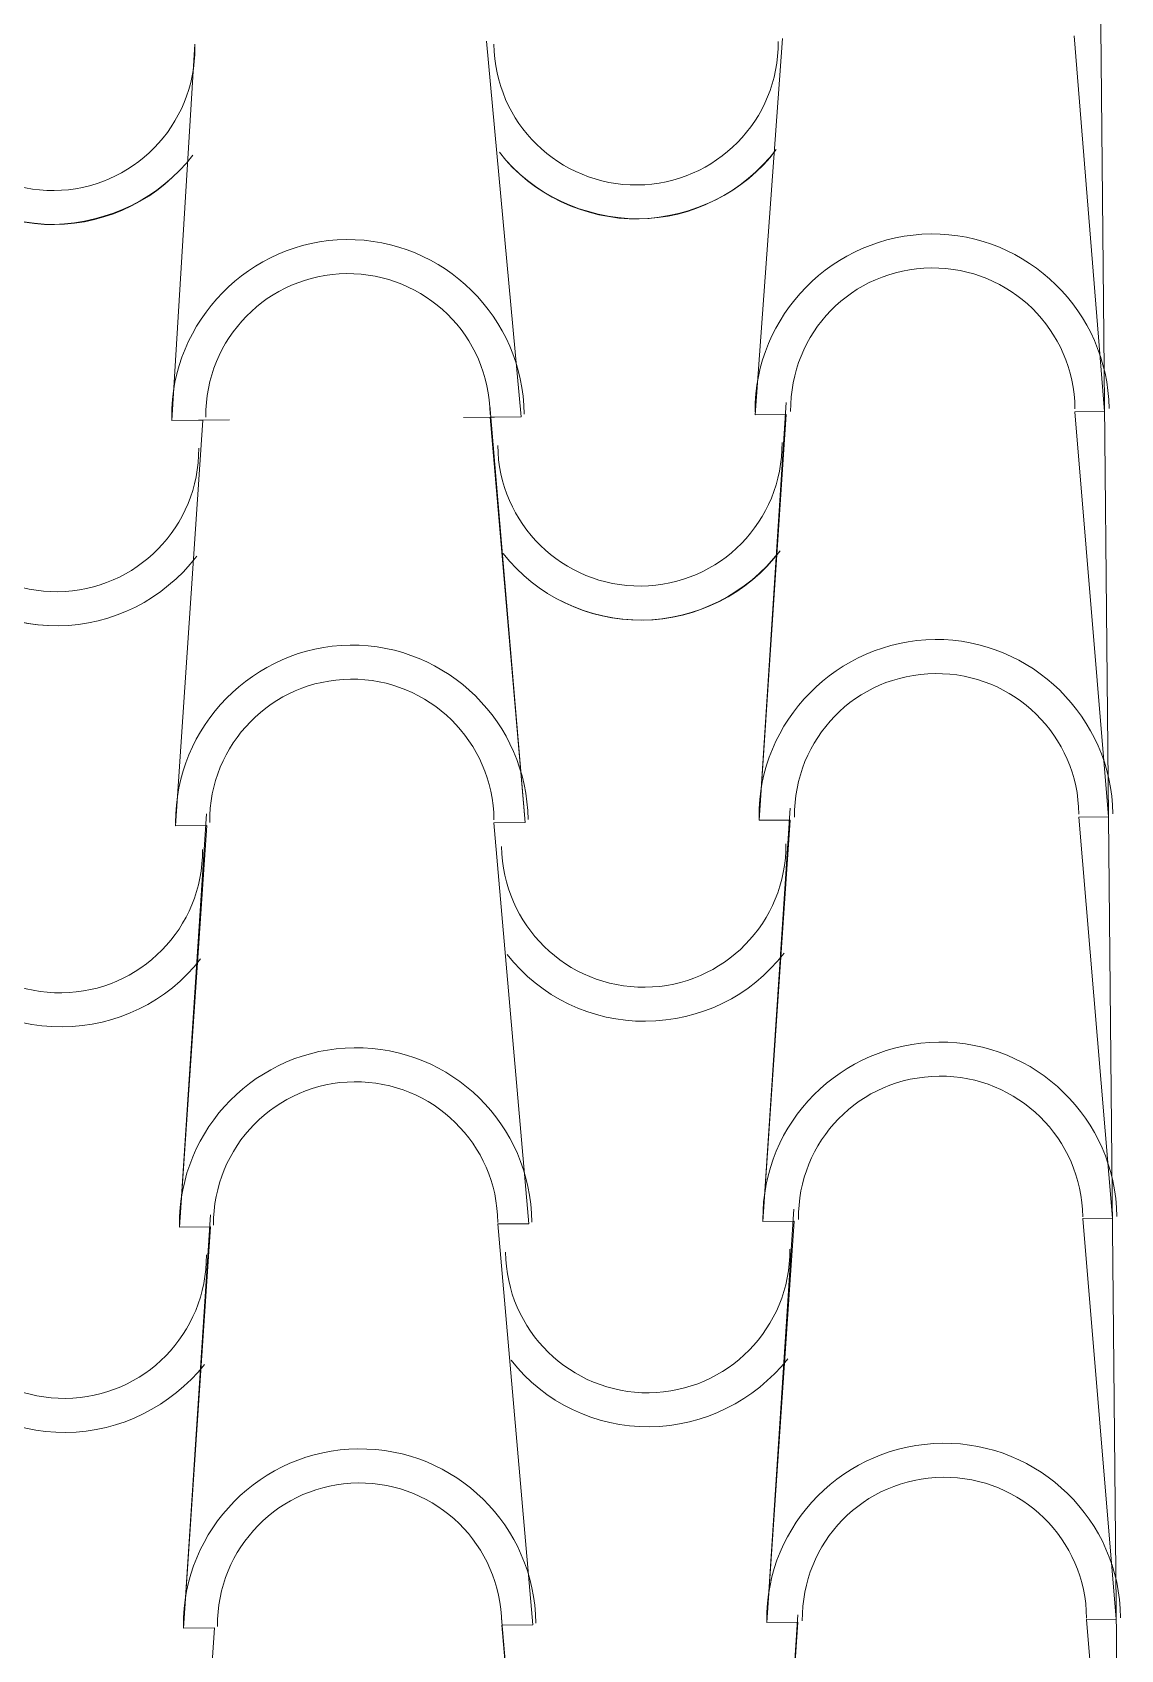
# Model space of a CAD drawing. Header units: millimetres. Extents: x 36985 to 49607, y -23856 to -17842.
# Drawn here: x 48391 to 48989, y -19408 to -18518 of the extents above; entities that cross this region are included whole.
import ezdxf

# ---------------------------------------------------------------- set-up
doc = ezdxf.new("R2010")
doc.units = ezdxf.units.MM
doc.layers.add('A-COB-___-___-EXI', color=250, linetype='Continuous', lineweight=25)

msp = doc.modelspace()

# ---------------------------------------------------------------- linework, layer by layer
at = {"layer": 'A-COB-___-___-EXI', "color": 18, "lineweight": 9}
msp.add_line((48809.76, -19172.33), (48792.65, -19172.49), dxfattribs=at)
at = {"layer": 'A-COB-___-___-EXI', "color": 18, "lineweight": 9, "flags": 128}
for points in [[(48989.42, -19643.84), (48989.13, -19614.52), (48988.19, -19516.79), (48974.2, -18061.36), (48969.65, -17842.29)], [(48486.68, -18948.18), (48471.76, -19175.58), (48488.86, -19175.41), (48471.76, -19175.58), (48488.86, -19175.41), (48471.76, -19175.58), (48486.74, -18954.7), (48469.64, -18954.86), (48486.74, -18954.7), (48469.64, -18954.86), (48486.74, -18954.7), (48469.64, -18954.86), (48486.74, -18954.7), (48469.64, -18954.86), (48484.59, -18731.54), (48467.49, -18731.7), (48480.16, -18524.69), (48467.49, -18731.7), (48484.59, -18731.54), (48469.64, -18954.86), (48486.74, -18954.7), (48469.64, -18954.86), (48484.59, -18731.54), (48467.49, -18731.7), (48484.59, -18731.54), (48467.49, -18731.7), (48480.16, -18524.69)], [(48640.61, -18523.14), (48659.7, -18729.85), (48642.6, -18730.02), (48659.7, -18729.85), (48640.61, -18523.14), (48659.7, -18729.85), (48642.6, -18730.02), (48659.7, -18729.85), (48640.61, -18523.14), (48659.7, -18729.85), (48642.6, -18730.02), (48659.7, -18729.85), (48642.6, -18730.02), (48661.85, -18953.01), (48644.74, -18953.18), (48663.97, -19173.73), (48646.87, -19173.89), (48666.09, -19394.45), (48648.99, -19394.61), (48666.09, -19394.45), (48648.99, -19394.61)], [(48796.92, -19616.37), (48811.88, -19393.05), (48794.78, -19393.21), (48811.88, -19393.05), (48794.78, -19393.21), (48809.76, -19172.33), (48792.65, -19172.49), (48809.76, -19172.33), (48792.65, -19172.49), (48807.57, -18945.1), (48792.65, -19172.49), (48809.76, -19172.33), (48792.65, -19172.49), (48807.64, -18951.61), (48790.53, -18951.78), (48807.64, -18951.61), (48790.53, -18951.78), (48807.64, -18951.61), (48790.53, -18951.78), (48805.49, -18728.45), (48788.39, -18728.61), (48805.49, -18728.45), (48788.39, -18728.61), (48803.5, -18521.58), (48788.39, -18728.61), (48805.49, -18728.45), (48788.39, -18728.61)], [(48788.39, -18728.61), (48805.49, -18728.45), (48790.53, -18951.78), (48807.64, -18951.61), (48790.53, -18951.78), (48805.49, -18728.45), (48788.39, -18728.61), (48805.49, -18728.45), (48788.39, -18728.61), (48803.5, -18521.58), (48788.39, -18728.61), (48805.49, -18728.45), (48788.39, -18728.61), (48803.5, -18521.58)], [(48790.53, -18951.78), (48805.49, -18728.45), (48788.39, -18728.61), (48803.5, -18521.58)], [(48963.95, -18520.04), (48980.6, -18726.77), (48964.31, -18726.92), (48980.6, -18726.77), (48963.95, -18520.04), (48980.6, -18726.77), (48964.31, -18726.92), (48982.74, -18949.93), (48966.45, -18950.08), (48984.87, -19170.64), (48968.58, -19170.8), (48984.87, -19170.64), (48966.45, -18950.08), (48982.74, -18949.93), (48966.45, -18950.08)], [(48648.95, -19390.54), (48668.24, -19617.61), (48651.13, -19617.77), (48668.24, -19617.61), (48651.13, -19617.77), (48668.24, -19617.61), (48648.99, -19394.61), (48666.09, -19394.45), (48646.87, -19173.89), (48663.97, -19173.73), (48644.74, -18953.18), (48661.85, -18953.01), (48644.74, -18953.18), (48661.85, -18953.01), (48642.54, -18723.5), (48661.85, -18953.01), (48644.74, -18953.18), (48661.85, -18953.01), (48644.74, -18953.18), (48661.85, -18953.01), (48642.54, -18723.5)], [(48484.59, -18731.54), (48469.64, -18954.86), (48486.74, -18954.7), (48469.64, -18954.86), (48484.59, -18731.54), (48467.49, -18731.7), (48484.59, -18731.54), (48467.49, -18731.7)], [(48644.74, -18953.18), (48661.85, -18953.01), (48644.74, -18953.18), (48661.85, -18953.01), (48644.74, -18953.18), (48663.97, -19173.73), (48646.87, -19173.89), (48663.97, -19173.73), (48644.74, -18953.18), (48661.85, -18953.01), (48642.6, -18730.02), (48659.7, -18729.85), (48642.6, -18730.02), (48659.7, -18729.85)], [(48964.31, -18726.92), (48980.6, -18726.77), (48964.31, -18726.92), (48982.74, -18949.93), (48966.45, -18950.08), (48982.74, -18949.93), (48964.31, -18726.92), (48980.6, -18726.77)], [(48488.8, -19168.9), (48473.88, -19396.3), (48490.98, -19396.13), (48473.88, -19396.3), (48490.98, -19396.13), (48473.88, -19396.3), (48490.98, -19396.13), (48473.88, -19396.3), (48488.8, -19168.9), (48473.88, -19396.3), (48490.98, -19396.13), (48473.88, -19396.3), (48490.98, -19396.13), (48476.03, -19619.46), (48490.98, -19396.13), (48473.88, -19396.3), (48488.86, -19175.41), (48471.76, -19175.58), (48486.68, -18948.18)], [(48984.87, -19170.64), (48968.58, -19170.8), (48984.87, -19170.64), (48968.58, -19170.8), (48986.99, -19391.36), (48970.7, -19391.52), (48989.13, -19614.52), (48970.7, -19391.52), (48986.99, -19391.36), (48970.7, -19391.52), (48986.99, -19391.36), (48970.7, -19391.52), (48986.99, -19391.36), (48968.58, -19170.8), (48984.87, -19170.64), (48966.45, -18950.08), (48982.74, -18949.93), (48966.45, -18950.08), (48982.74, -18949.93)], [(48488.86, -19175.41), (48471.76, -19175.58), (48488.86, -19175.41), (48471.76, -19175.58)], [(48666.09, -19394.45), (48646.87, -19173.89), (48663.97, -19173.73), (48646.87, -19173.89), (48663.97, -19173.73), (48646.87, -19173.89), (48666.09, -19394.45), (48648.99, -19394.61), (48666.09, -19394.45), (48648.99, -19394.61), (48666.09, -19394.45), (48648.99, -19394.61), (48666.09, -19394.45), (48648.99, -19394.61), (48668.24, -19617.61), (48648.99, -19394.61), (48666.09, -19394.45), (48648.99, -19394.61), (48666.09, -19394.45), (48648.99, -19394.61), (48668.24, -19617.61), (48651.13, -19617.77)], [(48968.58, -19170.8), (48986.99, -19391.36), (48970.7, -19391.52), (48986.99, -19391.36)], [(48811.84, -19388.97), (48796.92, -19616.37)]]:
    msp.add_lwpolyline(points, dxfattribs=at)
for points in [[(48480.16, -18524.69), (48467.49, -18731.7), (48484.59, -18731.54), (48467.49, -18731.7)], [(48805.43, -18721.93), (48790.53, -18951.78), (48807.64, -18951.61), (48790.53, -18951.78), (48807.64, -18951.61), (48790.53, -18951.78)], [(48499.25, -18731.39), (48482.15, -18731.56)], [(48627.94, -18730.16), (48645.04, -18729.99)], [(48809.69, -19165.81), (48794.78, -19393.21), (48811.88, -19393.05), (48794.78, -19393.21), (48811.88, -19393.05), (48794.78, -19393.21), (48811.88, -19393.05), (48794.78, -19393.21)]]:
    msp.add_lwpolyline(points, close=True, dxfattribs=at)
at = {"layer": 'A-COB-___-___-EXI', "color": 18, "lineweight": 9}
for points in [[(48323.8, -18527.82), (48324.22, -18570.99), (48359.57, -18605.67), (48402.74, -18605.26)], [(48323.8, -18527.82), (48324.22, -18570.99), (48359.57, -18605.67), (48402.74, -18605.26)], [(48323.8, -18527.82), (48324.22, -18570.99), (48359.57, -18605.67), (48402.74, -18605.26)], [(48323.8, -18527.82), (48324.22, -18570.99), (48359.57, -18605.67), (48402.74, -18605.26)], [(48644.7, -18524.73), (48645.11, -18567.9), (48680.47, -18602.59), (48723.64, -18602.17)], [(48644.7, -18524.73), (48645.11, -18567.9), (48680.47, -18602.59), (48723.64, -18602.17)], [(48326, -18587.26), (48344.96, -18610.7), (48373.6, -18624.27), (48402.92, -18623.99)], [(48326, -18587.26), (48344.96, -18610.7), (48373.6, -18624.27), (48402.92, -18623.99)], [(48326, -18587.26), (48344.96, -18610.7), (48372.78, -18623.46), (48402.92, -18623.99)], [(48326, -18587.26), (48344.96, -18610.7), (48372.78, -18623.46), (48402.92, -18623.99)], [(48647.71, -18584.17), (48665.86, -18607.61), (48694.5, -18621.18), (48724.63, -18620.89)], [(48647.71, -18584.17), (48665.86, -18607.61), (48694.49, -18620.37), (48723.82, -18620.9)], [(48661.32, -18728.21), (48660.81, -18675.27), (48617.22, -18631.7), (48563.46, -18632.22)], [(48661.32, -18728.21), (48660.81, -18675.27), (48617.22, -18631.7), (48563.46, -18632.22)], [(48661.32, -18728.21), (48660.81, -18675.27), (48617.22, -18631.7), (48563.46, -18632.22)], [(48661.32, -18728.21), (48660.81, -18675.27), (48617.22, -18631.7), (48563.46, -18632.22)], [(48661.32, -18728.21), (48660.81, -18675.27), (48617.22, -18631.7), (48563.46, -18632.22)], [(48661.32, -18728.21), (48660.81, -18675.27), (48617.22, -18631.7), (48563.46, -18632.22)], [(48661.32, -18728.21), (48660.81, -18675.27), (48617.22, -18631.7), (48563.46, -18632.22)], [(48661.32, -18728.21), (48660.81, -18675.27), (48617.22, -18631.7), (48563.46, -18632.22)], [(48661.32, -18728.21), (48660.81, -18675.27), (48617.22, -18631.7), (48563.46, -18632.22)], [(48661.32, -18728.21), (48660.81, -18675.27), (48617.22, -18631.7), (48563.46, -18632.22)], [(48983.03, -18725.11), (48982.52, -18672.17), (48938.11, -18628.62), (48885.17, -18629.13)], [(48983.03, -18725.11), (48982.52, -18672.17), (48938.11, -18628.62), (48885.17, -18629.13)], [(48983.03, -18725.11), (48982.52, -18672.17), (48938.11, -18628.62), (48885.17, -18629.13)], [(48983.03, -18725.11), (48982.52, -18672.17), (48938.11, -18628.62), (48885.17, -18629.13)], [(48983.03, -18725.11), (48982.52, -18672.17), (48938.11, -18628.62), (48885.17, -18629.13)], [(48983.03, -18725.11), (48982.52, -18672.17), (48938.11, -18628.62), (48885.17, -18629.13)], [(48642.58, -18728.39), (48642.17, -18685.22), (48606.81, -18650.54), (48563.64, -18650.95)], [(48642.58, -18728.39), (48642.17, -18685.22), (48606.81, -18650.54), (48563.64, -18650.95)], [(48642.58, -18728.39), (48642.17, -18685.22), (48606.81, -18650.54), (48563.64, -18650.95)], [(48642.58, -18728.39), (48642.17, -18685.22), (48606.81, -18650.54), (48563.64, -18650.95)], [(48642.58, -18728.39), (48642.17, -18685.22), (48606.81, -18650.54), (48563.64, -18650.95)], [(48642.58, -18728.39), (48642.17, -18685.22), (48606.81, -18650.54), (48563.64, -18650.95)], [(48642.58, -18728.39), (48642.17, -18685.22), (48606.81, -18650.54), (48563.64, -18650.95)], [(48642.58, -18728.39), (48642.17, -18685.22), (48606.81, -18650.54), (48563.64, -18650.95)], [(48642.58, -18728.39), (48642.17, -18685.22), (48606.81, -18650.54), (48563.64, -18650.95)], [(48642.58, -18728.39), (48642.17, -18685.22), (48606.81, -18650.54), (48563.64, -18650.95)], [(48964.29, -18725.29), (48963.88, -18682.13), (48928.52, -18647.44), (48885.35, -18647.86)], [(48964.29, -18725.29), (48963.88, -18682.13), (48928.52, -18647.44), (48885.35, -18647.86)], [(48964.29, -18725.29), (48963.88, -18682.13), (48928.52, -18647.44), (48885.35, -18647.86)], [(48964.29, -18725.29), (48963.88, -18682.13), (48928.52, -18647.44), (48885.35, -18647.86)], [(48964.29, -18725.29), (48963.88, -18682.13), (48928.52, -18647.44), (48885.35, -18647.86)], [(48964.29, -18725.29), (48963.88, -18682.13), (48928.52, -18647.44), (48885.35, -18647.86)], [(48325.92, -18748.54), (48326.34, -18791.7), (48361.7, -18826.39), (48404.86, -18825.97)], [(48325.92, -18748.54), (48326.34, -18791.7), (48361.7, -18826.39), (48404.86, -18825.97)], [(48646.82, -18745.45), (48647.23, -18788.62), (48682.59, -18823.3), (48725.76, -18822.89)], [(48328.12, -18807.98), (48347.08, -18831.42), (48374.91, -18845), (48405.04, -18844.71)], [(48328.12, -18807.98), (48347.08, -18831.42), (48374.91, -18845), (48405.04, -18844.71)], [(48328.12, -18807.98), (48347.08, -18831.42), (48375.72, -18844.99), (48405.04, -18844.71)], [(48328.12, -18807.98), (48347.08, -18831.42), (48375.72, -18844.99), (48405.04, -18844.71)], [(48649.83, -18804.88), (48667.98, -18828.33), (48696.62, -18841.9), (48725.94, -18841.62)], [(48649.83, -18804.88), (48667.98, -18828.33), (48696.62, -18841.9), (48726.75, -18841.61)], [(48663.46, -18951.37), (48662.95, -18898.43), (48619.36, -18854.86), (48565.61, -18855.38)], [(48985.17, -18948.27), (48984.66, -18895.34), (48940.26, -18851.78), (48887.32, -18852.29)], [(48644.73, -18951.55), (48644.31, -18908.38), (48608.96, -18873.7), (48565.79, -18874.11)], [(48966.44, -18948.45), (48966.02, -18905.29), (48930.67, -18870.6), (48887.5, -18871.02)], [(48328.05, -18969.25), (48328.46, -19012.42), (48363.82, -19047.11), (48406.99, -19046.69)], [(48328.05, -18969.25), (48328.46, -19012.42), (48363.82, -19047.11), (48406.99, -19046.69)], [(48648.94, -18966.17), (48649.36, -19009.34), (48684.72, -19044.02), (48727.88, -19043.61)], [(48651.96, -19025.6), (48670.1, -19049.05), (48698.74, -19062.62), (48728.06, -19062.34)], [(48330.25, -19028.69), (48349.21, -19052.13), (48377.03, -19065.71), (48407.17, -19065.42)], [(48330.25, -19028.69), (48349.21, -19052.13), (48377.03, -19065.71), (48407.17, -19065.42)], [(48665.59, -19172.9), (48665.07, -19119.15), (48621.49, -19076.39), (48567.74, -19076.91)], [(48987.3, -19169.81), (48986.78, -19116.05), (48942.39, -19073.31), (48889.45, -19073.82)], [(48646.86, -19173.08), (48646.44, -19129.91), (48611.09, -19095.23), (48567.92, -19095.64)], [(48968.57, -19169.99), (48968.15, -19126.82), (48932.8, -19092.14), (48889.63, -19092.55)], [(48330.19, -19192.42), (48330.61, -19235.58), (48365.97, -19270.27), (48409.13, -19269.85)], [(48330.19, -19192.42), (48330.61, -19235.58), (48365.97, -19270.27), (48409.13, -19269.85)], [(48651.09, -19189.33), (48651.5, -19232.5), (48686.86, -19267.18), (48730.03, -19266.77)], [(48332.39, -19251.86), (48351.35, -19275.29), (48379.18, -19288.87), (48409.31, -19288.58)], [(48332.39, -19251.86), (48351.35, -19275.29), (48379.18, -19288.87), (48409.31, -19288.58)], [(48654.1, -19248.76), (48672.25, -19272.21), (48700.89, -19285.78), (48730.21, -19285.5)], [(48667.71, -19393.62), (48667.2, -19339.86), (48623.62, -19297.11), (48569.86, -19297.63)], [(48667.71, -19393.62), (48667.2, -19339.86), (48623.62, -19297.11), (48569.86, -19297.63)], [(48667.71, -19393.62), (48667.2, -19339.86), (48623.62, -19297.11), (48569.86, -19297.63)], [(48667.71, -19393.62), (48667.2, -19339.86), (48623.62, -19297.11), (48569.86, -19297.63)], [(48989.42, -19390.52), (48988.91, -19336.77), (48944.51, -19294.03), (48891.57, -19294.54)], [(48989.42, -19390.52), (48988.91, -19336.77), (48944.51, -19294.03), (48891.57, -19294.54)], [(48989.42, -19390.52), (48988.91, -19336.77), (48944.51, -19294.03), (48891.57, -19294.54)], [(48648.98, -19393.8), (48648.57, -19350.63), (48613.21, -19315.95), (48570.04, -19316.36)], [(48648.98, -19393.8), (48648.57, -19350.63), (48613.21, -19315.95), (48570.04, -19316.36)], [(48648.98, -19393.8), (48648.57, -19350.63), (48613.21, -19315.95), (48570.04, -19316.36)], [(48648.98, -19393.8), (48648.57, -19350.63), (48613.21, -19315.95), (48570.04, -19316.36)], [(48648.98, -19393.8), (48648.57, -19350.63), (48613.21, -19315.95), (48570.04, -19316.36)], [(48648.98, -19393.8), (48648.57, -19350.63), (48613.21, -19315.95), (48570.04, -19316.36)], [(48648.98, -19393.8), (48648.57, -19350.63), (48613.21, -19315.95), (48570.04, -19316.36)], [(48648.98, -19393.8), (48648.57, -19350.63), (48613.21, -19315.95), (48570.04, -19316.36)], [(48648.98, -19393.8), (48648.57, -19350.63), (48613.21, -19315.95), (48570.04, -19316.36)], [(48648.98, -19393.8), (48648.57, -19350.63), (48613.21, -19315.95), (48570.04, -19316.36)], [(48970.69, -19390.7), (48970.28, -19347.54), (48934.92, -19312.85), (48891.75, -19313.27)], [(48970.69, -19390.7), (48970.28, -19347.54), (48934.92, -19312.85), (48891.75, -19313.27)], [(48970.69, -19390.7), (48970.28, -19347.54), (48934.92, -19312.85), (48891.75, -19313.27)], [(48970.69, -19390.7), (48970.28, -19347.54), (48934.92, -19312.85), (48891.75, -19313.27)], [(48970.69, -19390.7), (48970.28, -19347.54), (48934.92, -19312.85), (48891.75, -19313.27)], [(48970.69, -19390.7), (48970.28, -19347.54), (48934.92, -19312.85), (48891.75, -19313.27)], [(48970.69, -19390.7), (48970.28, -19347.54), (48934.92, -19312.85), (48891.75, -19313.27)], [(48970.69, -19390.7), (48970.28, -19347.54), (48934.92, -19312.85), (48891.75, -19313.27)], [(48970.69, -19390.7), (48970.28, -19347.54), (48934.92, -19312.85), (48891.75, -19313.27)]]:
    msp.add_open_spline(points, degree=3, dxfattribs=at)
for points in [[(48402.74, -18605.26), (48402.74, -18605.26), (48445.91, -18604.84), (48480.59, -18569.48), (48480.18, -18526.32)], [(48402.74, -18605.26), (48402.74, -18605.26), (48445.91, -18604.84), (48480.59, -18569.48), (48480.18, -18526.32)], [(48402.74, -18605.26), (48402.74, -18605.26), (48445.91, -18604.84), (48480.59, -18569.48), (48480.18, -18526.32)], [(48402.74, -18605.26), (48402.74, -18605.26), (48445.91, -18604.84), (48480.59, -18569.48), (48480.18, -18526.32)], [(48723.64, -18602.17), (48723.64, -18602.17), (48766.8, -18601.76), (48801.49, -18566.4), (48801.07, -18523.23)], [(48723.64, -18602.17), (48723.64, -18602.17), (48766.8, -18601.76), (48801.49, -18566.4), (48801.07, -18523.23)], [(48402.92, -18623.99), (48402.92, -18623.99), (48433.05, -18622.88), (48460.61, -18609.59), (48479.12, -18585.79)], [(48402.92, -18623.99), (48402.92, -18623.99), (48433.05, -18622.88), (48460.61, -18609.59), (48479.12, -18585.79)], [(48402.92, -18623.99), (48402.92, -18623.99), (48433.06, -18623.7), (48460.61, -18609.59), (48479.12, -18585.79)], [(48402.92, -18623.99), (48402.92, -18623.99), (48433.06, -18623.7), (48460.61, -18609.59), (48479.12, -18585.79)], [(48723.82, -18620.9), (48723.82, -18620.9), (48753.95, -18620.61), (48781.51, -18606.5), (48800.02, -18582.7)], [(48724.63, -18620.89), (48724.63, -18620.89), (48753.94, -18619.8), (48782.32, -18606.49), (48800.02, -18582.7)], [(48563.46, -18632.22), (48563.46, -18632.22), (48510.52, -18632.73), (48466.97, -18677.13), (48467.47, -18730.07)], [(48563.46, -18632.22), (48563.46, -18632.22), (48510.52, -18632.73), (48466.97, -18677.13), (48467.47, -18730.07)], [(48563.46, -18632.22), (48563.46, -18632.22), (48510.52, -18632.73), (48466.97, -18677.13), (48467.47, -18730.07)], [(48563.46, -18632.22), (48563.46, -18632.22), (48510.52, -18632.73), (48466.97, -18677.13), (48467.47, -18730.07)], [(48563.46, -18632.22), (48563.46, -18632.22), (48510.52, -18632.73), (48466.97, -18677.13), (48467.47, -18730.07)], [(48563.46, -18632.22), (48563.46, -18632.22), (48510.52, -18632.73), (48466.97, -18677.13), (48467.47, -18730.07)], [(48563.46, -18632.22), (48563.46, -18632.22), (48510.52, -18632.73), (48466.97, -18677.13), (48467.47, -18730.07)], [(48563.46, -18632.22), (48563.46, -18632.22), (48510.52, -18632.73), (48466.97, -18677.13), (48467.47, -18730.07)], [(48563.46, -18632.22), (48563.46, -18632.22), (48510.52, -18632.73), (48466.97, -18677.13), (48467.47, -18730.07)], [(48563.46, -18632.22), (48563.46, -18632.22), (48510.52, -18632.73), (48466.97, -18677.13), (48467.47, -18730.07)], [(48885.17, -18629.13), (48885.17, -18629.13), (48831.42, -18629.64), (48787.86, -18674.05), (48788.37, -18726.99)], [(48885.17, -18629.13), (48885.17, -18629.13), (48831.42, -18629.64), (48787.86, -18674.05), (48788.37, -18726.99)], [(48885.17, -18629.13), (48885.17, -18629.13), (48831.42, -18629.64), (48787.86, -18674.05), (48788.37, -18726.99)], [(48885.17, -18629.13), (48885.17, -18629.13), (48831.42, -18629.64), (48787.86, -18674.05), (48788.37, -18726.99)], [(48885.17, -18629.13), (48885.17, -18629.13), (48831.42, -18629.64), (48787.86, -18674.05), (48788.37, -18726.99)], [(48885.17, -18629.13), (48885.17, -18629.13), (48831.42, -18629.64), (48787.86, -18674.05), (48788.37, -18726.99)], [(48563.64, -18650.95), (48563.64, -18650.95), (48520.48, -18651.37), (48485.79, -18686.72), (48486.21, -18729.89)], [(48563.64, -18650.95), (48563.64, -18650.95), (48520.48, -18651.37), (48485.79, -18686.72), (48486.21, -18729.89)], [(48563.64, -18650.95), (48563.64, -18650.95), (48520.48, -18651.37), (48485.79, -18686.72), (48486.21, -18729.89)], [(48563.64, -18650.95), (48563.64, -18650.95), (48520.48, -18651.37), (48485.79, -18686.72), (48486.21, -18729.89)], [(48563.64, -18650.95), (48563.64, -18650.95), (48520.48, -18651.37), (48485.79, -18686.72), (48486.21, -18729.89)], [(48563.64, -18650.95), (48563.64, -18650.95), (48520.48, -18651.37), (48485.79, -18686.72), (48486.21, -18729.89)], [(48563.64, -18650.95), (48563.64, -18650.95), (48520.48, -18651.37), (48485.79, -18686.72), (48486.21, -18729.89)], [(48563.64, -18650.95), (48563.64, -18650.95), (48520.48, -18651.37), (48485.79, -18686.72), (48486.21, -18729.89)], [(48563.64, -18650.95), (48563.64, -18650.95), (48520.48, -18651.37), (48485.79, -18686.72), (48486.21, -18729.89)], [(48563.64, -18650.95), (48563.64, -18650.95), (48520.48, -18651.37), (48485.79, -18686.72), (48486.21, -18729.89)], [(48885.35, -18647.86), (48885.35, -18647.86), (48841.37, -18648.28), (48807.5, -18683.63), (48807.92, -18726.8)], [(48885.35, -18647.86), (48885.35, -18647.86), (48841.37, -18648.28), (48807.5, -18683.63), (48807.92, -18726.8)], [(48885.35, -18647.86), (48885.35, -18647.86), (48841.37, -18648.28), (48807.5, -18683.63), (48807.92, -18726.8)], [(48885.35, -18647.86), (48885.35, -18647.86), (48841.37, -18648.28), (48807.5, -18683.63), (48807.92, -18726.8)], [(48885.35, -18647.86), (48885.35, -18647.86), (48841.37, -18648.28), (48807.5, -18683.63), (48807.92, -18726.8)], [(48885.35, -18647.86), (48885.35, -18647.86), (48841.37, -18648.28), (48807.5, -18683.63), (48807.92, -18726.8)], [(48404.86, -18825.97), (48404.86, -18825.97), (48448.03, -18825.56), (48482.71, -18790.2), (48482.3, -18747.03)], [(48404.86, -18825.97), (48404.86, -18825.97), (48448.03, -18825.56), (48482.71, -18790.2), (48482.3, -18747.03)], [(48725.76, -18822.89), (48725.76, -18822.89), (48768.93, -18822.47), (48803.61, -18787.11), (48803.19, -18743.95)], [(48725.94, -18841.62), (48725.94, -18841.62), (48756.07, -18841.33), (48783.63, -18827.22), (48802.14, -18803.42)], [(48726.75, -18841.61), (48726.75, -18841.61), (48756.07, -18841.33), (48784.45, -18827.21), (48802.14, -18803.42)], [(48405.04, -18844.71), (48405.04, -18844.71), (48435.18, -18844.42), (48462.74, -18830.3), (48481.24, -18806.5)], [(48405.04, -18844.71), (48405.04, -18844.71), (48435.18, -18844.42), (48462.74, -18830.3), (48481.24, -18806.5)], [(48405.04, -18844.71), (48405.04, -18844.71), (48435.18, -18844.42), (48462.74, -18830.3), (48481.24, -18806.5)], [(48405.04, -18844.71), (48405.04, -18844.71), (48435.18, -18844.42), (48462.74, -18830.3), (48481.24, -18806.5)], [(48565.61, -18855.38), (48565.61, -18855.38), (48512.67, -18855.89), (48469.11, -18900.29), (48469.62, -18953.23)], [(48887.32, -18852.29), (48887.32, -18852.29), (48833.56, -18852.8), (48790.01, -18897.21), (48790.52, -18950.15)], [(48565.79, -18874.11), (48565.79, -18874.11), (48522.62, -18874.53), (48487.94, -18909.89), (48488.35, -18953.05)], [(48887.5, -18871.02), (48887.5, -18871.02), (48843.52, -18871.44), (48809.65, -18906.79), (48810.06, -18949.96)], [(48406.99, -19046.69), (48406.99, -19046.69), (48450.15, -19046.28), (48484.84, -19010.92), (48484.42, -18967.75)], [(48406.99, -19046.69), (48406.99, -19046.69), (48450.15, -19046.28), (48484.84, -19010.92), (48484.42, -18967.75)], [(48727.88, -19043.61), (48727.88, -19043.61), (48771.05, -19043.19), (48805.73, -19007.83), (48805.32, -18964.67)], [(48728.06, -19062.34), (48728.06, -19062.34), (48758.2, -19062.05), (48785.76, -19048.75), (48804.27, -19024.95)], [(48407.17, -19065.42), (48407.17, -19065.42), (48437.3, -19065.13), (48464.87, -19051.84), (48483.37, -19028.04)], [(48407.17, -19065.42), (48407.17, -19065.42), (48437.3, -19065.13), (48464.87, -19051.84), (48483.37, -19028.04)], [(48567.74, -19076.91), (48567.74, -19076.91), (48514.8, -19077.42), (48471.23, -19121.01), (48471.75, -19174.76)], [(48889.45, -19073.82), (48889.45, -19073.82), (48835.69, -19074.34), (48792.13, -19117.92), (48792.65, -19171.68)], [(48567.92, -19095.64), (48567.92, -19095.64), (48524.75, -19096.06), (48490.07, -19131.42), (48490.48, -19174.58)], [(48889.63, -19092.55), (48889.63, -19092.55), (48845.65, -19092.97), (48811.78, -19128.32), (48812.19, -19171.49)], [(48409.13, -19269.85), (48409.13, -19269.85), (48452.3, -19269.44), (48486.98, -19234.08), (48486.57, -19190.91)], [(48409.13, -19269.85), (48409.13, -19269.85), (48452.3, -19269.44), (48486.98, -19234.08), (48486.57, -19190.91)], [(48730.03, -19266.77), (48730.03, -19266.77), (48773.19, -19266.35), (48807.88, -19230.99), (48807.46, -19187.83)], [(48730.21, -19285.5), (48730.21, -19285.5), (48760.34, -19285.21), (48787.9, -19271.1), (48806.41, -19248.11)], [(48409.31, -19288.58), (48409.31, -19288.58), (48439.45, -19288.29), (48467, -19274.18), (48485.52, -19251.2)], [(48409.31, -19288.58), (48409.31, -19288.58), (48439.45, -19288.29), (48467, -19274.18), (48485.52, -19251.2)], [(48569.86, -19297.63), (48569.86, -19297.63), (48516.92, -19298.14), (48473.36, -19341.73), (48473.87, -19395.48)], [(48569.86, -19297.63), (48569.86, -19297.63), (48516.92, -19298.14), (48473.36, -19341.73), (48473.87, -19395.48)], [(48569.86, -19297.63), (48569.86, -19297.63), (48516.92, -19298.14), (48473.36, -19341.73), (48473.87, -19395.48)], [(48569.86, -19297.63), (48569.86, -19297.63), (48516.92, -19298.14), (48473.36, -19341.73), (48473.87, -19395.48)], [(48891.57, -19294.54), (48891.57, -19294.54), (48837.82, -19295.05), (48794.25, -19338.64), (48794.77, -19392.4)], [(48891.57, -19294.54), (48891.57, -19294.54), (48837.82, -19295.05), (48794.25, -19338.64), (48794.77, -19392.4)], [(48891.57, -19294.54), (48891.57, -19294.54), (48837.82, -19295.05), (48794.25, -19338.64), (48794.77, -19392.4)], [(48570.04, -19316.36), (48570.04, -19316.36), (48526.88, -19316.78), (48492.19, -19352.14), (48492.61, -19395.3)], [(48570.04, -19316.36), (48570.04, -19316.36), (48526.88, -19316.78), (48492.19, -19352.14), (48492.61, -19395.3)], [(48570.04, -19316.36), (48570.04, -19316.36), (48526.88, -19316.78), (48492.19, -19352.14), (48492.61, -19395.3)], [(48570.04, -19316.36), (48570.04, -19316.36), (48526.88, -19316.78), (48492.19, -19352.14), (48492.61, -19395.3)], [(48570.04, -19316.36), (48570.04, -19316.36), (48526.88, -19316.78), (48492.19, -19352.14), (48492.61, -19395.3)], [(48570.04, -19316.36), (48570.04, -19316.36), (48526.88, -19316.78), (48492.19, -19352.14), (48492.61, -19395.3)], [(48570.04, -19316.36), (48570.04, -19316.36), (48526.88, -19316.78), (48492.19, -19352.14), (48492.61, -19395.3)], [(48570.04, -19316.36), (48570.04, -19316.36), (48526.88, -19316.78), (48492.19, -19352.14), (48492.61, -19395.3)], [(48570.04, -19316.36), (48570.04, -19316.36), (48526.88, -19316.78), (48492.19, -19352.14), (48492.61, -19395.3)], [(48570.04, -19316.36), (48570.04, -19316.36), (48526.88, -19316.78), (48492.19, -19352.14), (48492.61, -19395.3)], [(48891.75, -19313.27), (48891.75, -19313.27), (48847.77, -19313.69), (48813.9, -19349.04), (48814.32, -19392.21)], [(48891.75, -19313.27), (48891.75, -19313.27), (48847.77, -19313.69), (48813.9, -19349.04), (48814.32, -19392.21)], [(48891.75, -19313.27), (48891.75, -19313.27), (48847.77, -19313.69), (48813.9, -19349.04), (48814.32, -19392.21)], [(48891.75, -19313.27), (48891.75, -19313.27), (48847.77, -19313.69), (48813.9, -19349.04), (48814.32, -19392.21)], [(48891.75, -19313.27), (48891.75, -19313.27), (48847.77, -19313.69), (48813.9, -19349.04), (48814.32, -19392.21)], [(48891.75, -19313.27), (48891.75, -19313.27), (48847.77, -19313.69), (48813.9, -19349.04), (48814.32, -19392.21)], [(48891.75, -19313.27), (48891.75, -19313.27), (48847.77, -19313.69), (48813.9, -19349.04), (48814.32, -19392.21)], [(48891.75, -19313.27), (48891.75, -19313.27), (48847.77, -19313.69), (48813.9, -19349.04), (48814.32, -19392.21)], [(48891.75, -19313.27), (48891.75, -19313.27), (48847.77, -19313.69), (48813.9, -19349.04), (48814.32, -19392.21)]]:
    msp.add_open_spline(points, degree=3, knots=[0.125, 0.125, 0.125, 0.125, 0.125001, 1, 1, 1, 1], dxfattribs=at)

doc.saveas('drawing.dxf')
